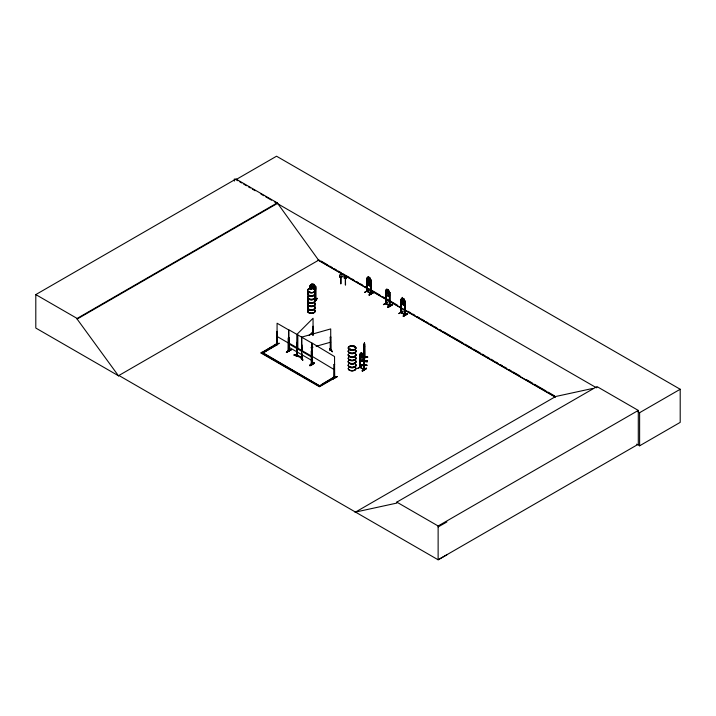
<?xml version="1.0" encoding="UTF-8"?>
<svg xmlns="http://www.w3.org/2000/svg" width="716" height="716" viewBox="0 0 716 716"><rect width="100%" height="100%" fill="white"/><g stroke="black" fill="none" stroke-linecap="round" stroke-linejoin="round"><path stroke-width="1.07" d="M363.835 351.789L363.809 351.27M364.175 361.929L364.122 346.786M364.023 348.459L363.773 369.546L363.674 356.094L364.292 356.389L362.681 353.615L361.177 352.8M363.835 351.207L364.122 346.965M364.122 348.916L364.292 344.056L364.193 369.742L359.763 367.344M360.873 365.133C379.793 365.446 348.057 364.587 366.941 365.357M361.186 360.649C372.248 360.479 366.225 360.918 361.213 360.479M364.005 351.61L364.068 348.074M364.363 345.935L364.274 347.502L364.337 343.975M363.907 354.769L363.97 348.54M364.122 353.659L364.578 345.909L363.907 354.841L363.764 353.856M364.122 350.491L363.934 353.274L363.835 352.782M386.9 289.067L388.376 289.926L389.03 293.99L388.099 294.706L386.21 292.37C388.448 286.74 384.528 290.392 386.112 290.499M401.381 299.548L401.416 312.794L400.996 312.033L401.479 312.31M302.089 357.803C301.069 359.172 303.521 358.841 302.062 353.579M301.525 357.955L302.215 357.919M330.792 349.856L330.157 349.891L330.765 349.712M315.264 286.713L315.21 300.04C314.843 298.796 316.427 299.879 315.228 299.539M364.22 344.092L364.435 342.875L364.435 344.432M363.809 351.449L363.907 351.565M360.255 367.263L364.337 369.608L364.399 346.991M364.265 348.289L364.247 348.79L364.435 342.946M364.193 359.709L364.453 360.282M364.551 357.123L364.086 360.506M364.507 356.908L364.802 357.445L364.578 343.805M364.498 361.41L364.041 365.079L364.453 361.956M364.399 360.041L364.739 357.132M364.202 361.598L363.871 364.677M364.381 360.551L364.802 357.141M294.079 355.118C299.091 355.011 303.548 358.743 294.079 355.127L299.377 356.837M294.231 354.912L299.512 356.675M299.521 356.461L294.24 354.689M309.231 291.466L308.927 292.101M309.742 291.868L308.99 291.645M309.634 291.976L309.339 291.564M309.76 292.101L309.813 291.645M313.259 289.461L313.868 289.506M349.668 349.578L350.5 349.175M350.5 349.578L350.178 348.969M354.617 346.983L354.116 346.956M354.411 347.072L354.563 347.018M368.695 279.473L368.239 281.916L369.17 283.267L369.644 281.809L368.65 279.5M312.588 284.359L311.988 286.928L313.196 288.047L313.823 286.454L313.223 284.476L312.615 284.324M340.726 283.778L340.861 276.886L340.977 283.787M345.3 284.923L345.425 278.041L345.542 284.95M302.608 360.175L300.192 356.684L302.877 359.853M330.711 349.73L330.255 350.482L330.219 337.111L330.711 336.968L330.855 350.33L330.157 349.891M371.058 282.659L369.671 279.705L368.212 278.864L367.523 282.158L368.471 283.957L369.411 284.503L370.342 283.787L369.644 279.741L368.167 278.891L366.726 280.162L366.726 282.265L368.167 285.192L369.671 286.006L371.058 284.691L370.655 280.126L371.246 280.404L371.291 293.676L366.986 291.188M361.204 352.863L360.479 356.112L362.421 358.412L363.379 357.687L362.663 353.65L361.222 352.773L359.7 354.098L359.7 356.201L361.177 359.101L362.726 359.888L364.211 358.591L362.708 359.817M360.399 367.04L359.942 366.762M360.121 367.102L360.354 367.442M314.243 362.985L309.688 365.357L310.01 365.849C316.409 362.887 314.763 361.714 309.652 365.357L314.047 362.914M368.821 289.855L364.757 292.2M387.508 302.161L383.445 304.506M398.893 313.635L403.189 311.165M290.857 349.766L286.615 352.057M357.723 368.489L361.857 365.948M364.068 365.035L364.041 359.522M288.79 350.983L289.443 351.368L289.389 344.745L288.843 344.611L289.389 344.745M288.995 344.521L289.434 351.216L288.172 350.661L289.246 350.768M288.423 351.019L288.843 351.279L288.87 329.772L311.818 343.018L311.773 364.507L311.424 350.84L311.227 364.167L311.236 363.665L311.997 364.158M311.353 364.229L311.872 363.835L311.379 363.576M312.427 364.086L312.015 363.853L312.436 364.596L312.221 351.01L312.65 364.516L311.505 363.898M366.986 290.705L367.469 291.466L367.424 282.614M388.332 289.953L389.746 292.826L389.826 306.072L385.53 303.629L385.808 303.038M385.593 303.647L385.557 290.356L385.512 292.45L386.9 295.368L388.358 296.209L389.835 294.911L388.332 296.138M385.87 303.835L385.673 303.011M386.166 303.754L385.96 290.517M400.996 312.516L405.301 315.004L405.256 301.731L403.833 298.84L402.374 297.999L400.987 299.315L401.041 312.597L405.462 314.897L405.408 301.642L404.8 301.338L405.005 314.637M312.015 363.853L312.498 364.247M334.112 377.171L334.444 377.377M296.782 355.762L296.836 334.47L313.053 318.244L313.053 334.802M297.283 355.592L297.104 350.75M350.267 349.524L349.775 349.274M310.207 288.825C307.576 286.973 314.047 281.298 311.057 285.782L311.057 287.358L312.104 288.745M314.727 288.253L313.877 284.306L315.747 286.865L315.711 300.147L315.765 286.758L315.103 286.758L315.765 286.758M315.658 286.91L313.85 284.341M310.288 285.407L310.798 285.532L310.288 285.407L310.288 288.718M314.584 301.418L317.018 298.205L314.897 301.767L317.295 298.527M314.664 301.678L317.018 298.402M339.724 276.994L340.019 276.385L341.988 276.779L340.118 276.313L339.724 276.994L341.586 277.45L341.988 276.779M346.15 278.613L346.446 278.005L344.584 277.548L346.544 277.942L346.15 278.613L344.28 278.157L344.682 277.62M289.425 351.341L288.727 351.153L289.282 351.475L288.87 337.818L288.575 351.153L288.548 329.852L277.083 323.229L277.056 344.503M288.181 351.162L288.36 337.782L288.396 351.252M297.104 342.248L297.292 342.302M312.785 335.079L313.053 326.299L313.241 334.864M312.973 335.142L313.241 326.353M297.077 355.011L297.14 354.975M309.196 335.356L313.053 331.49M368.23 278.927L366.78 280.207L368.257 283.035L369.671 283.903L371.013 282.65M401.032 301.355L402.374 304.3L403.833 305.141L405.265 303.799L405.408 301.642M310.082 285.523L311.979 283.849L313.877 284.306M300.129 356.944L302.913 360.094M297.077 355.807L297.015 342.579M360.354 354.25L360.121 367.585M362.171 353.659L362.663 355.718L362.171 357.186L361.213 354.93L361.678 353.4L362.215 353.632M362.663 353.65L364.211 356.487M357.749 368.579L361.92 365.742L357.749 368.301M363.755 369.554L364.301 369.617M362.189 370.978L366.377 368.167L362.189 370.709L362.43 371.112L366.592 368.525L362.43 371.103M362.215 370.727L366.386 368.185M289.228 351.484L289.264 338.041M286.615 352.335L291.009 349.775L286.481 352.505M311.934 357.767L311.397 357.633L311.934 357.767L312.31 364.256M314.073 363.093L309.795 365.59M276.913 344.647L277.083 331.275L277.298 344.647M291.009 349.909L286.373 352.2L290.893 349.829M290.759 349.981L286.355 352.442L290.66 349.712M118.963 375.515L118.498 375.793L35.8 328.044L35.8 294.589L235.958 179.027L277.28 202.879L318.602 260.194L555.186 396.789M235.958 179.027L235.958 179.644L276.546 156.213L680.2 389.262L680.2 422.377L639.612 445.808L636.712 444.126M35.8 294.589L77.122 318.441L277.28 202.879M446.891 554.793L438.129 559.787L118.91 375.488L118.435 375.757L77.122 319.059L277.28 203.496M118.435 375.757L319.067 259.926M367.478 291.448L367.272 278.282C368.785 275.141 367.8 277.334 367.523 280.054L369.411 282.399L370.342 281.683L369.644 277.638L368.23 276.824L369.689 277.611L371.148 280.502M366.825 278.077L367.219 278.309M369.17 277.638L369.644 279.705L369.17 281.173L368.239 278.891L368.695 277.369L369.214 277.611M369.644 277.638L371.103 280.529M366.825 280.108L368.212 283.062L369.716 283.876M366.726 282.265L368.23 285.12M371.246 280.404L371.139 293.757L366.834 291.278L366.825 278.005M371.013 284.717L369.644 285.935M364.721 292.405L369 289.926M311.397 364.032L311.979 364.363L312.069 343.045L334.533 356.559L334.658 378.003L319.488 386.765L261.107 353.06L276.286 343.886L277.119 344.369L262.781 353.06L277.119 344.781L277.128 331.472M261.107 353.06L261.949 352.165L320.32 386.282L305.965 377.994M262.906 352.021L272.465 346.508M274.371 345.398L276.286 344.298L277.119 344.781M370.664 293.139L371.085 293.766M370.852 280.18L370.709 293.56L370.691 280.153M371.139 293.283L370.7 293.041M373.403 292.45C364.005 298.867 372.087 291.144 373.6 292.611M369.304 295.099L373.6 292.584L369.098 294.938M387.857 289.944L388.332 292.012L387.857 293.479L386.926 291.206L387.383 289.676L387.902 289.917M389.54 295.798L389.397 305.866L389.316 292.414L389.934 292.71L389.379 292.62M386.9 295.368L388.358 296.209M383.409 304.712L387.687 302.233M389.934 305.455L389.531 305.213L389.772 306.072M392.287 304.891C383.185 311.379 390.247 303.477 392.287 304.918M401.041 299.297C401.64 300.845 403.332 292.889 401.685 301.302L402.634 303.092L403.573 303.638L404.504 302.931L403.878 298.814L405.31 301.74M387.75 307.262L392.108 304.783L387.777 307.03M403.332 298.876L403.806 300.953L403.332 302.412L402.401 300.138L402.857 298.608L403.377 298.849M405.22 303.826L403.878 305.114L402.446 304.237M401.041 312.06L404.97 314.297M401.434 312.767L401.587 301.642M405.301 314.521L404.871 314.324M403.224 316.204L407.547 313.465L403.224 315.926L403.466 316.338L407.762 313.823L403.466 316.329M407.556 313.483L403.251 315.962M261.107 352.648L319.488 386.345L334.658 377.583L333.826 377.108L319.488 385.799M322.352 384.143L333.826 377.52L334.658 378.003M355.029 512.352L555.661 396.512L592.624 388.475M355.494 512.074L396.816 503.088L396.816 502.131L596.974 386.568L638.296 410.42L638.296 444.224L438.129 559.787L438.129 525.983L638.296 410.42M596.974 387.526L596.509 387.804L274.398 201.831M637.696 411.584L639.612 412.693L680.2 389.262M438.129 526.949L446.891 521.955M334.3 364.301L334.095 377.627L334.3 364.301L334.578 377.887M334.685 364.525L334.157 364.381M334.112 377.26L334.47 377.842M337.075 376.75L332.475 379.068L337.066 376.723M302.116 358.456L301.57 358.456M330.756 350.357L330.711 328.921L301.57 337.155L301.606 358.582L302.125 358.474M349.694 349.506L350.473 349.506M297.292 350.813L297.068 355.36M302.062 345.067C301.409 344.709 302.734 349.811 302.152 351.556M330.801 337.075L330.219 337.111M329.754 348.594L332.466 351.735L329.754 348.567M301.633 358.107L302.125 357.991M330.219 350.357L330.765 350.196M310.932 347.761L313.017 347.171M316.141 346.284L330.711 342.167M364.775 357.472L364.784 343.877M301.731 358.081L301.66 358.564M363.844 368.91L364.301 369.134M385.673 303.495L389.987 305.965L389.934 292.71M404.97 314.154L405.256 314.977M312.176 364.229L312.659 364.489M359.951 367.281L359.951 356.237M385.718 303.521L385.718 292.486M385.933 303.835L386.112 292.71M312.221 364.256L312.221 351.01M364.381 343.59L364.363 345.014M364.256 348.343L364.355 347.314M364.149 349.372L364.193 350.41M363.755 351.807L364.041 357.311M363.674 356.765L367.738 356.998L363.692 356.828M363.674 356.953L367.72 357.123M361.338 361.347L367.406 361.616M329.53 348.62L332.242 351.771M315.613 300.12L315.201 299.87L315.828 300.022M310.082 286.57L315.72 287.957M339.751 276.815L341.586 277.45M344.28 277.951L346.177 278.363M344.28 278.014L346.15 278.479M315.765 299.521L315.228 300.022M330.309 350.464L330.255 349.999M363.925 368.928L364.14 369.751M371.031 293.238L367.317 291.206L371.085 293.283M389.772 305.589L386.005 303.512L389.388 305.356M405.166 314.494L401.631 312.364M311.576 364.399L311.281 364.175M367.12 291.215L367.031 282.39M360.139 354.348L359.772 367.389M235.958 179.644L237.882 180.754M239.806 181.864L241.731 182.974M243.646 184.084L246.528 185.748M248.452 186.858L250.376 187.968M252.3 189.078L255.182 190.742M260.946 194.072L263.828 195.737M265.752 196.846L271.516 200.167M404.8 301.525L405.256 301.731M321.001 261.036L327.758 264.938M329.691 266.057L332.591 267.73M334.515 268.84L336.448 269.959M338.382 271.069L341.281 272.742M343.215 273.861L345.139 274.98M347.072 276.09L349.972 277.763M351.905 278.882L353.829 279.992M356.729 281.665L358.662 282.784M360.595 283.894L362.52 285.013M365.42 286.686L367.353 287.796M369.286 288.915L379.91 295.046M382.8 296.719L388.6 300.067M390.524 301.176L397.291 305.079M407.914 311.218L410.805 312.883M412.738 314.002L414.671 315.121M417.562 316.785L419.495 317.904M421.429 319.023L424.328 320.696M426.262 321.806L428.186 322.925M430.119 324.035L433.019 325.708M434.952 326.827L436.876 327.937M439.776 329.611L441.709 330.729M443.643 331.839L450.4 335.741M452.333 336.86L462.957 342.991M464.881 344.11L471.647 348.012M473.571 349.122L480.338 353.033M482.262 354.143L485.162 355.816M487.095 356.935L489.028 358.045M490.961 359.163L493.852 360.837M495.785 361.947L497.718 363.066M500.609 364.739L502.543 365.849M504.476 366.968L506.409 368.078M509.309 369.751L511.233 370.87M513.166 371.98L519.923 375.891M526.69 379.793L532.48 383.132M534.413 384.25L546.004 390.936M547.928 392.055L554.694 395.957M317.967 260.105L555.33 397.147M402.983 311.093L398.919 313.438M367.424 290.911L366.834 290.794L367.424 290.938M288.87 343.018L311.818 356.264M277.083 336.475L288.548 343.098M288.843 343.895L311.791 357.141M288.843 347.206L311.791 360.452M263.864 353.686L304.049 376.885M396.816 502.131L438.129 525.983M312.069 356.291L334.533 369.814M360.327 367.451L360.354 356.452M400.987 301.346L402.419 304.273M388.403 289.882L389.79 292.835M639.612 412.693L639.612 445.808M405.014 301.418L405.014 314.664M401.193 299.207L401.067 312.588M311.424 350.84L311.55 364.167M310.798 285.532L310.717 288.951M301.776 337.218L301.776 350.464M297.829 334.936L297.829 348.182M297.292 346.562L297.292 348.683M297.104 346.499L297.104 348.629M234.338 178.902L234.338 181.094M77.122 318.441L77.122 319.059M355.36 356.962A3.768 2.175 0 0 1 352.585 360.211A3.768 2.175 0 0 1 348.45 357.481M355.378 350.446A3.786 2.184 0 0 1 352.594 353.704A3.786 2.184 0 0 1 348.441 350.974M355.378 349.838A3.786 2.184 0 0 1 352.594 353.095A3.786 2.184 0 0 1 348.441 350.357M355.378 354.098A3.786 2.184 0 0 1 352.594 357.365A3.786 2.184 0 0 1 348.441 354.626M355.431 353.874A3.849 2.22 0 0 1 352.594 357.186A3.849 2.22 0 0 1 348.379 354.411M355.431 353.686A3.849 2.22 0 0 1 352.594 356.998A3.849 2.22 0 0 1 348.379 354.223M355.378 353.489A3.786 2.184 0 0 1 352.594 356.747A3.786 2.184 0 0 1 348.441 354.017M355.431 350.214A3.849 2.22 0 0 1 352.594 353.534A3.849 2.22 0 0 1 348.379 350.75M355.431 350.026A3.849 2.22 0 0 1 352.594 353.337A3.849 2.22 0 0 1 348.379 350.563M355.378 357.168A3.786 2.184 0 0 1 352.594 360.434A3.786 2.184 0 0 1 348.441 357.696M355.387 357.302A3.804 2.193 0 0 1 352.594 360.578A3.804 2.193 0 0 1 348.423 357.83M355.378 360.255A3.786 2.184 0 0 1 352.594 363.513A3.786 2.184 0 0 1 348.441 360.775M355.378 364.516A3.786 2.184 0 0 1 352.594 367.782A3.786 2.184 0 0 1 348.441 365.044M355.431 364.292A3.849 2.22 0 0 1 352.594 367.603A3.849 2.22 0 0 1 348.379 364.829M355.431 364.104A3.849 2.22 0 0 1 352.594 367.415A3.849 2.22 0 0 1 348.379 364.641M355.431 360.631A3.849 2.22 0 0 1 352.594 363.952A3.849 2.22 0 0 1 348.379 361.168M355.431 360.443A3.849 2.22 0 0 1 352.594 363.755A3.849 2.22 0 0 1 348.379 360.98M355.378 360.864A3.786 2.184 0 0 1 352.594 364.122A3.786 2.184 0 0 1 348.441 361.392M355.378 363.907A3.786 2.184 0 0 1 352.594 367.165A3.786 2.184 0 0 1 348.441 364.435M355.378 367.585A3.786 2.184 0 0 1 352.594 370.852A3.786 2.184 0 0 1 348.441 368.114M355.36 367.38A3.768 2.175 0 0 1 353.069 370.566A3.768 2.175 0 0 1 348.325 368.463M355.36 357.499A3.768 2.175 0 0 1 353.069 360.694A3.768 2.175 0 0 1 348.325 358.591M355.387 367.451A3.804 2.193 0 0 1 352.594 370.727A3.804 2.193 0 0 1 348.423 367.988M314.682 296.397A3.849 2.22 0 0 1 311.353 299.727A3.849 2.22 0 0 1 308.014 296.397M314.637 296.621A3.795 2.193 0 0 1 311.353 299.915A3.795 2.193 0 0 1 308.068 296.621M314.628 299.485A3.786 2.184 0 0 1 311.353 302.761A3.786 2.184 0 0 1 308.068 299.485M314.682 292.746A3.849 2.22 0 0 1 311.353 296.075A3.849 2.22 0 0 1 308.014 292.746M314.637 296.012A3.795 2.193 0 0 1 311.353 299.297A3.795 2.193 0 0 1 308.068 296.012M314.628 292.969A3.786 2.184 0 0 1 311.353 296.254A3.786 2.184 0 0 1 308.068 292.969M314.682 296.209A3.849 2.22 0 0 1 311.353 299.539A3.849 2.22 0 0 1 308.014 296.209M314.682 292.558A3.849 2.22 0 0 1 311.353 295.887A3.849 2.22 0 0 1 308.014 292.558M314.637 292.361A3.795 2.193 0 0 1 311.353 295.645A3.795 2.193 0 0 1 308.068 292.361M314.682 306.815A3.849 2.22 0 0 1 311.353 310.144A3.849 2.22 0 0 1 308.014 306.815M314.637 307.039A3.795 2.193 0 0 1 311.353 310.332A3.795 2.193 0 0 1 308.068 307.039M314.619 309.903A3.768 2.175 0 0 1 311.353 313.169A3.768 2.175 0 0 1 308.086 309.903M314.619 300.031A3.768 2.175 0 0 1 311.353 303.298A3.768 2.175 0 0 1 308.086 300.031M314.646 309.974A3.804 2.193 0 0 1 311.353 313.268A3.804 2.193 0 0 1 308.059 309.974M314.637 310.109A3.795 2.193 0 0 1 311.353 313.393A3.795 2.193 0 0 1 308.068 310.109M314.682 303.163A3.849 2.22 0 0 1 311.353 306.493A3.849 2.22 0 0 1 308.014 303.163M314.637 306.43A3.795 2.193 0 0 1 311.353 309.715A3.795 2.193 0 0 1 308.068 306.43M314.628 303.387A3.786 2.184 0 0 1 311.353 306.672A3.786 2.184 0 0 1 308.068 303.387M314.682 306.627A3.849 2.22 0 0 1 311.353 309.956A3.849 2.22 0 0 1 308.014 306.627M314.682 302.975A3.849 2.22 0 0 1 311.353 306.305A3.849 2.22 0 0 1 308.014 302.975M314.637 302.779A3.795 2.193 0 0 1 311.353 306.063A3.795 2.193 0 0 1 308.068 302.779M361.356 361.231L367.397 361.696L361.356 361.231M279.115 343.224L274.72 345.73L279.097 343.25M367.809 280.117L368.57 282.149L367.782 283.321L368.812 282.578L369.85 284.52L369.062 282.417L369.814 281.272L368.83 281.97L367.872 280.126M310.171 287.59L311.326 289.327L310.171 287.59M315.684 288.933L314.476 290.096L315.747 288.969M336.869 376.571L332.51 379.041L336.878 376.598M350.205 349.757A3.777 2.184 0 0 0 355.879 347.869A3.777 2.184 0 0 0 350.205 345.971A3.804 2.193 0 0 0 350.196 349.882A3.804 2.193 0 0 0 355.897 347.976A3.804 2.193 0 0 0 350.196 346.079A3.777 2.184 0 0 0 350.205 349.757M350.214 350.061A3.768 2.175 0 0 0 355.87 348.173A3.768 2.175 0 0 0 350.214 346.284A3.768 2.175 0 0 0 350.214 350.061M309.446 292.298A3.804 2.193 0 0 0 315.156 290.401A3.804 2.193 0 0 0 309.446 288.494A3.804 2.193 0 0 0 309.446 292.298M309.464 292.593A3.777 2.184 0 0 0 315.13 290.705A3.777 2.184 0 0 0 309.464 288.817A3.777 2.184 0 0 0 309.464 292.593M311.353 302.984A3.795 2.193 0 0 0 314.637 299.691A3.804 2.193 0 0 1 311.353 303.011A3.804 2.193 0 0 1 308.059 299.718A3.795 2.193 0 0 0 311.353 302.984M309.446 292.423A3.804 2.193 0 0 0 315.156 290.517A3.804 2.193 0 0 0 309.446 288.62A3.804 2.193 0 0 0 309.446 292.423M344.28 277.173A1.351 1.011 36.6 0 0 346.437 277.701A1.351 1.011 36.6 0 0 345.407 275.714A1.351 1.011 36.6 0 0 344.333 277.101A1.351 1.011 36.6 0 0 346.481 277.638A1.351 1.011 36.6 0 0 345.354 275.776A1.351 1.011 36.6 0 0 344.28 277.173M339.769 275.937A1.351 1.011 36.6 0 0 341.926 276.474A1.351 1.011 36.6 0 0 340.843 274.55A1.351 1.011 36.6 0 0 339.769 275.937"/></g></svg>
